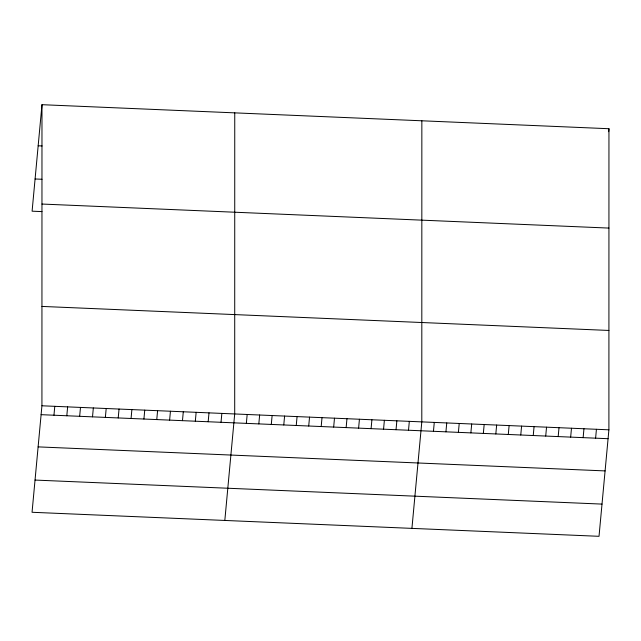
<?xml version="1.0" encoding="UTF-8"?>
<svg xmlns="http://www.w3.org/2000/svg" width="641" height="641" viewBox="0 0 641 641"><rect width="100%" height="100%" fill="white"/><g stroke="black" fill="none" stroke-linecap="round" stroke-linejoin="round"><path stroke-width="0.96" d="M41.929 405.785L41.977 104.691L608.95 128.721L608.902 429.815L599.023 536.309L32.05 512.279L41.929 405.785L608.902 429.815M234.75 112.856L234.702 413.958L224.823 520.452M421.85 120.788L421.802 421.882L411.923 528.384M41.977 104.691L32.098 211.185L41.977 211.602M53.956 415.216L54.781 406.33M66.808 415.761L67.634 406.875M79.66 416.305L80.486 407.42M92.512 416.85L93.338 407.964M105.364 417.387L106.19 408.509M118.216 417.932L119.042 409.054M131.068 418.477L131.886 409.599M143.921 419.022L144.738 410.144M156.765 419.567L157.59 410.689M169.617 420.111L170.442 411.234M182.469 420.656L183.294 411.778M195.321 421.201L196.146 412.323M208.173 421.746L208.998 412.868M221.025 422.291L221.85 413.413M246.352 423.364L247.178 414.487M258.82 423.893L259.645 415.015M271.295 424.422L272.121 415.544M283.771 424.951L284.596 416.073M296.246 425.48L297.071 416.602M308.714 426.009L309.539 417.131M321.189 426.537L322.014 417.652M333.665 427.066L334.49 418.18M346.14 427.595L346.965 418.709M358.607 428.124L359.433 419.238M371.083 428.653L371.908 419.767M383.558 429.182L384.384 420.296M396.034 429.71L396.859 420.825M408.501 430.239L409.327 421.353M433.452 431.297L434.278 422.411M445.928 431.826L446.753 422.94M458.395 432.355L459.22 423.469M470.871 432.883L471.696 423.997M483.346 433.412L484.171 424.526M495.822 433.941L496.647 425.055M508.289 434.47L509.114 425.584M520.764 434.999L521.59 426.113M533.24 435.527L534.065 426.642M545.715 436.056L546.541 427.17M558.183 436.585L559.008 427.699M570.658 437.114L571.484 428.228M608.678 131.685L608.95 128.721M583.134 437.643L583.959 428.757M595.609 438.172L596.434 429.286M38.164 145.787L42.114 145.956M35.087 178.975L42.002 179.264M41.961 204.046L608.934 228.084M41.945 306.422L608.918 330.452M41.104 414.671L608.077 438.7M38.115 446.881L605.096 470.911M35.039 480.069L602.011 504.098"/></g></svg>
